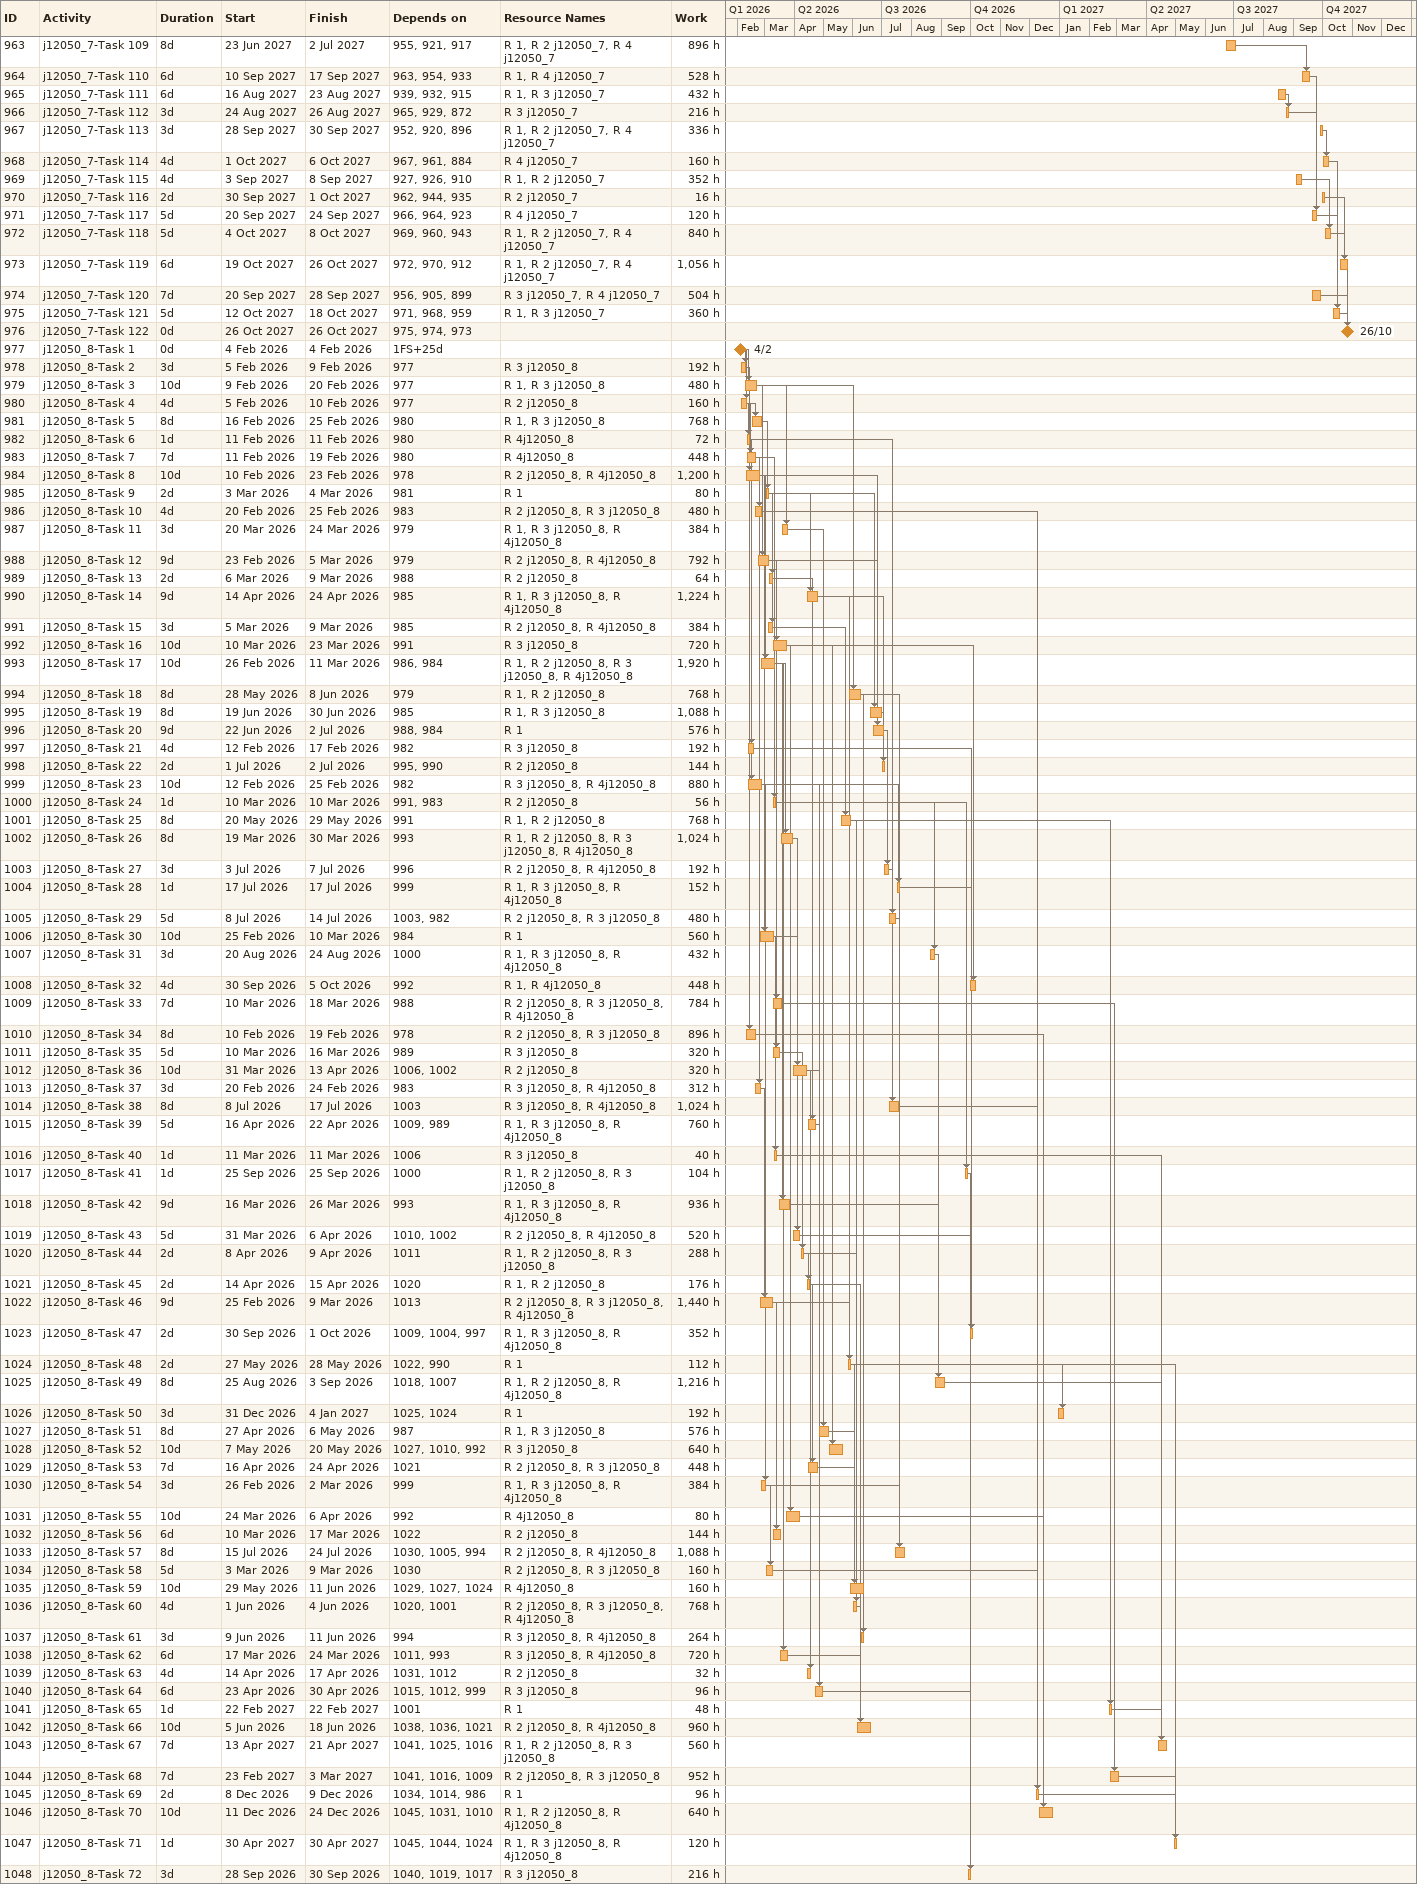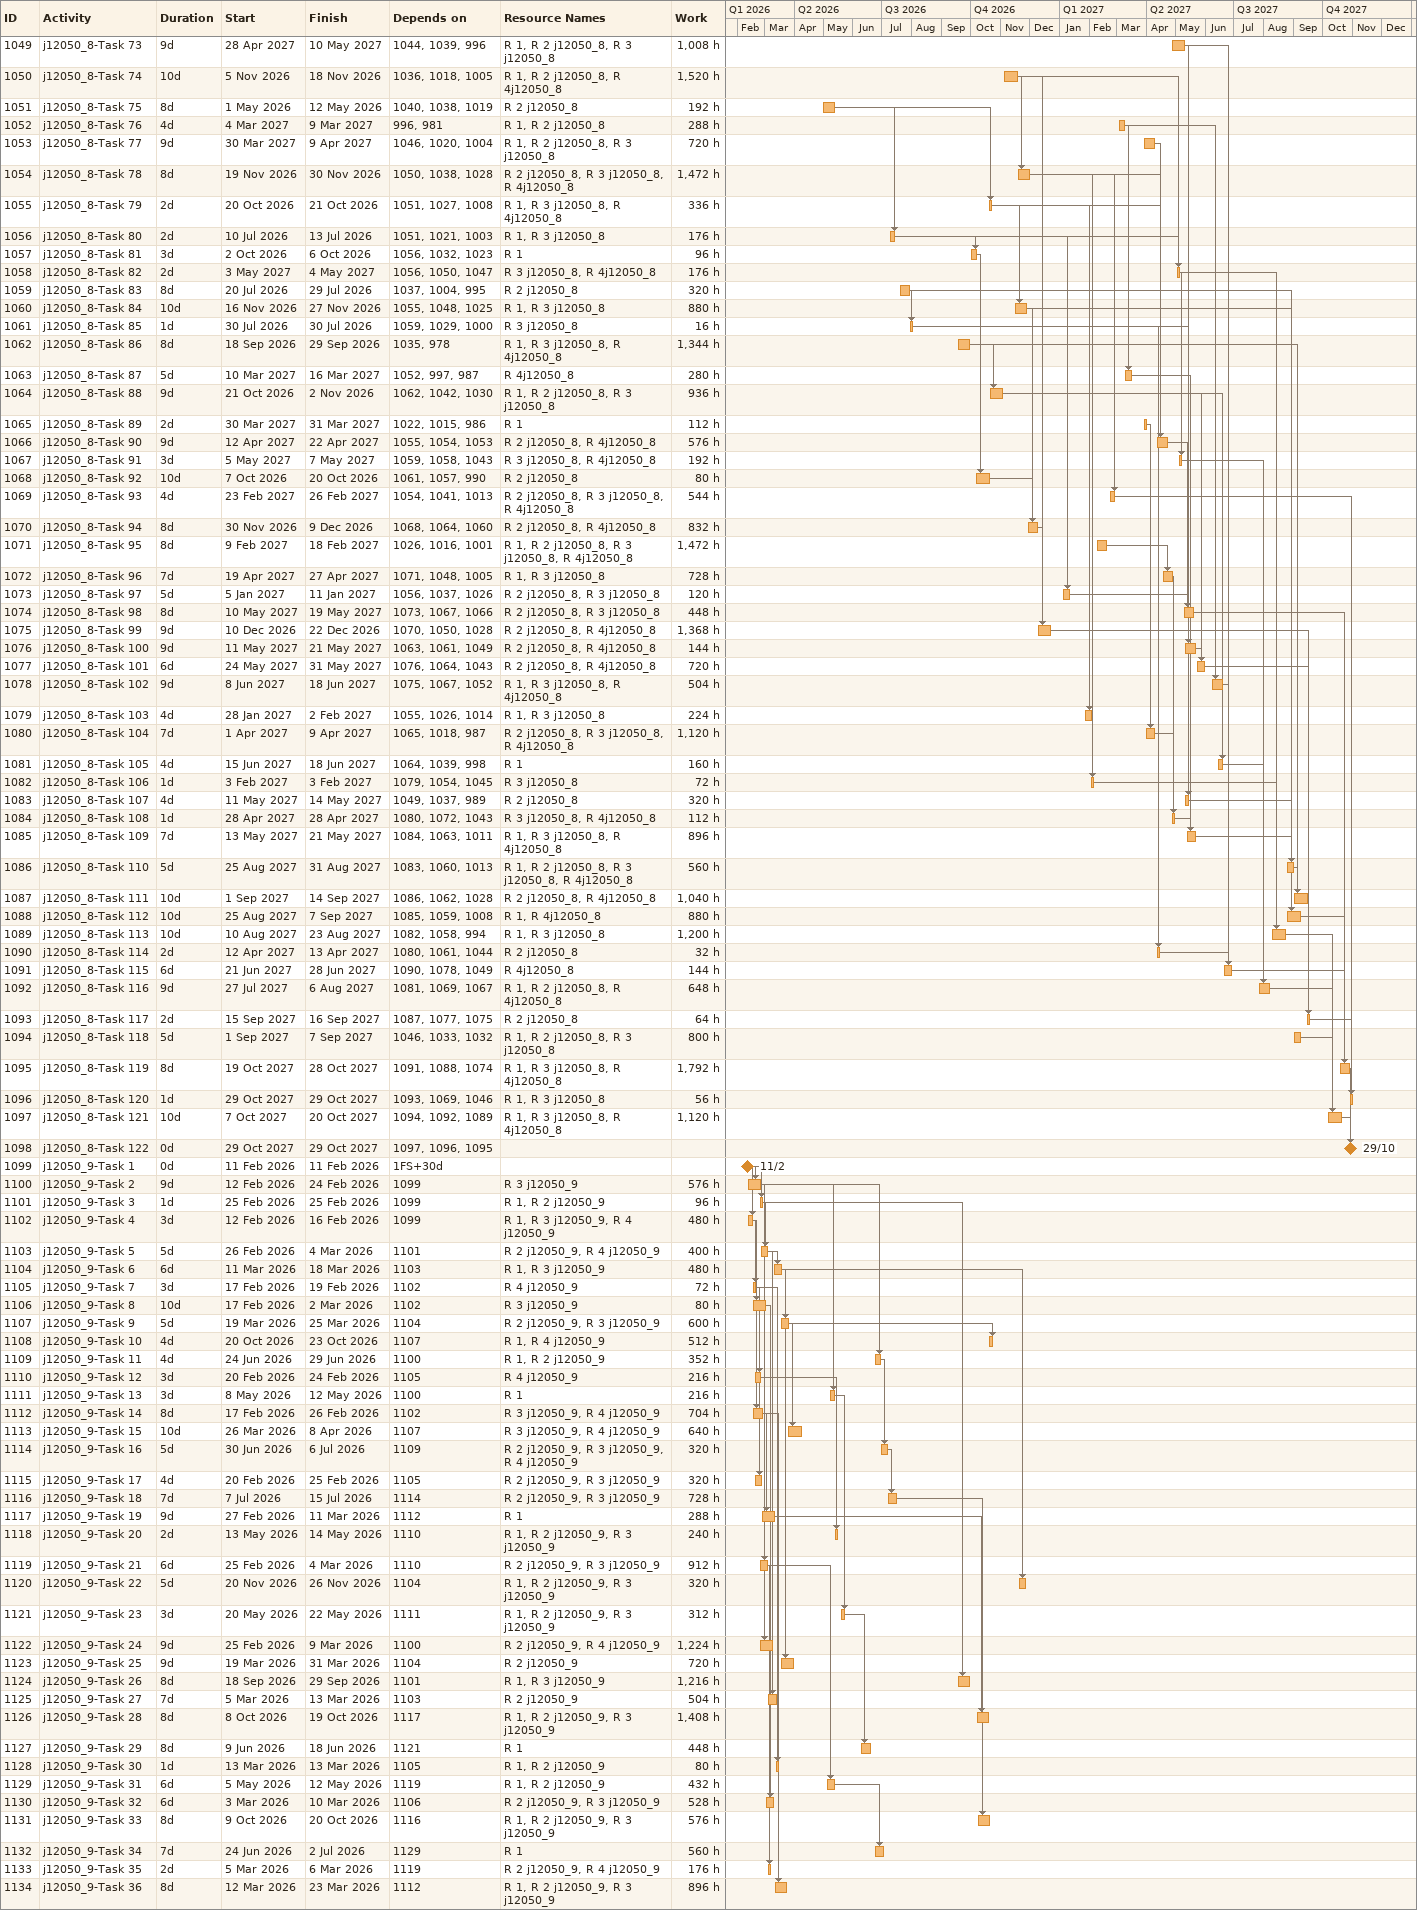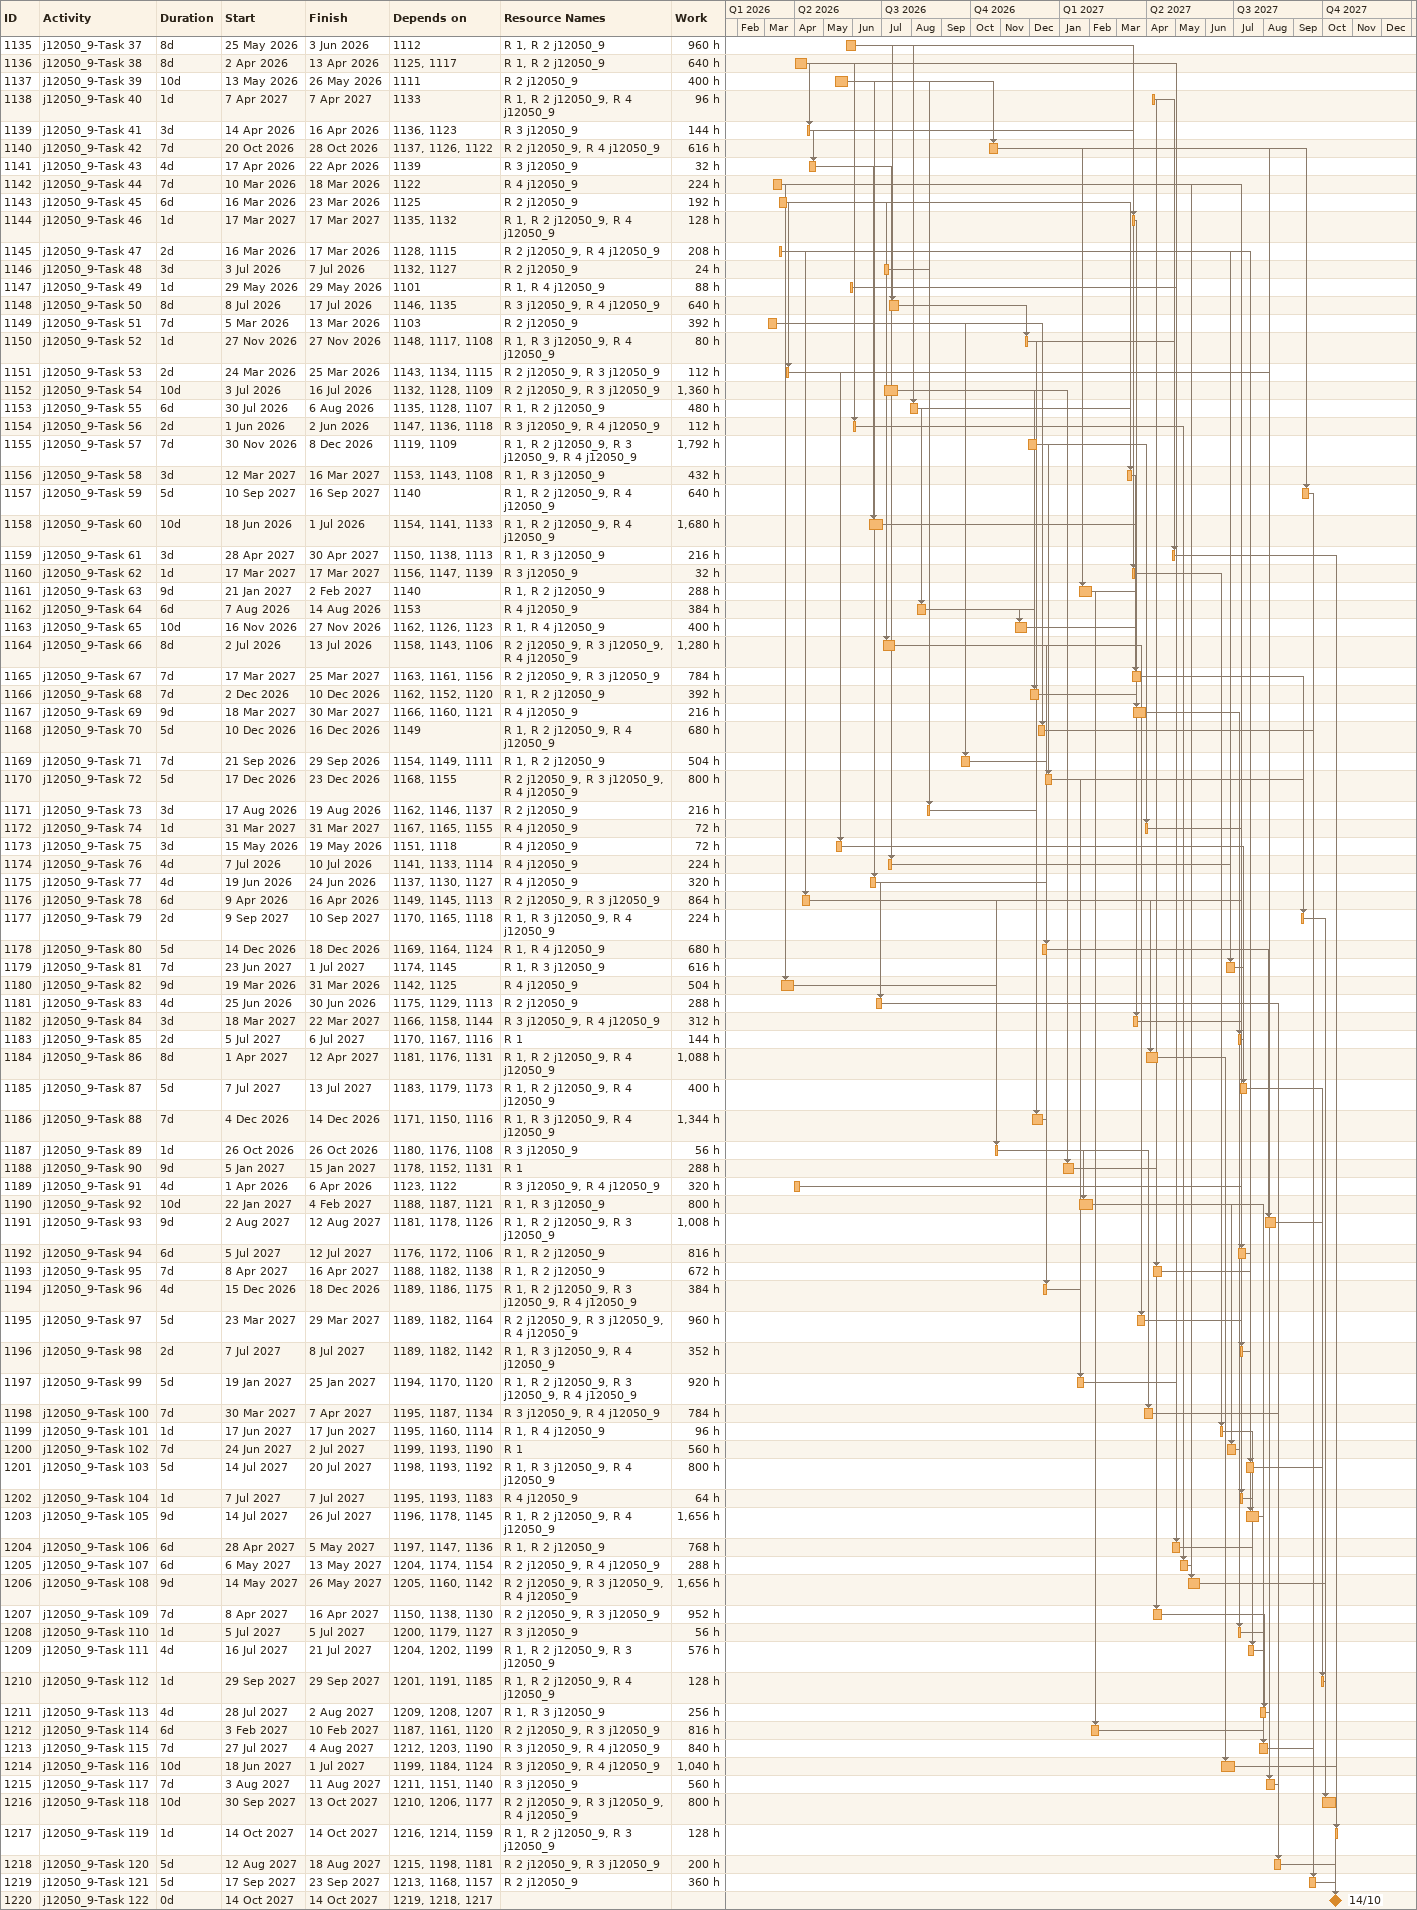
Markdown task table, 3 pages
| ID | Task | Duration | Start | Finish | Predecessors | Resources | Work (h) |
|---|---|---|---|---|---|---|---|
| 963 | j12050_7-Task 109 | 8d | 2027-06-23 | 2027-07-02 | 955, 921, 917 | R 1, R 2 j12050_7, R 4 j12050_7 | 896 |
| 964 | j12050_7-Task 110 | 6d | 2027-09-10 | 2027-09-17 | 963, 954, 933 | R 1, R 4 j12050_7 | 528 |
| 965 | j12050_7-Task 111 | 6d | 2027-08-16 | 2027-08-23 | 939, 932, 915 | R 1, R 3 j12050_7 | 432 |
| 966 | j12050_7-Task 112 | 3d | 2027-08-24 | 2027-08-26 | 965, 929, 872 | R 3 j12050_7 | 216 |
| 967 | j12050_7-Task 113 | 3d | 2027-09-28 | 2027-09-30 | 952, 920, 896 | R 1, R 2 j12050_7, R 4 j12050_7 | 336 |
| 968 | j12050_7-Task 114 | 4d | 2027-10-01 | 2027-10-06 | 967, 961, 884 | R 4 j12050_7 | 160 |
| 969 | j12050_7-Task 115 | 4d | 2027-09-03 | 2027-09-08 | 927, 926, 910 | R 1, R 2 j12050_7 | 352 |
| 970 | j12050_7-Task 116 | 2d | 2027-09-30 | 2027-10-01 | 962, 944, 935 | R 2 j12050_7 | 16 |
| 971 | j12050_7-Task 117 | 5d | 2027-09-20 | 2027-09-24 | 966, 964, 923 | R 4 j12050_7 | 120 |
| 972 | j12050_7-Task 118 | 5d | 2027-10-04 | 2027-10-08 | 969, 960, 943 | R 1, R 2 j12050_7, R 4 j12050_7 | 840 |
| 973 | j12050_7-Task 119 | 6d | 2027-10-19 | 2027-10-26 | 972, 970, 912 | R 1, R 2 j12050_7, R 4 j12050_7 | 1056 |
| 974 | j12050_7-Task 120 | 7d | 2027-09-20 | 2027-09-28 | 956, 905, 899 | R 3 j12050_7, R 4 j12050_7 | 504 |
| 975 | j12050_7-Task 121 | 5d | 2027-10-12 | 2027-10-18 | 971, 968, 959 | R 1, R 3 j12050_7 | 360 |
| 976 | j12050_7-Task 122 | 0d | 2027-10-26 | 2027-10-26 | 975, 974, 973 |  |  |
| 977 | j12050_8-Task 1 | 0d | 2026-02-04 | 2026-02-04 | 1FS+25d |  |  |
| 978 | j12050_8-Task 2 | 3d | 2026-02-05 | 2026-02-09 | 977 | R 3 j12050_8 | 192 |
| 979 | j12050_8-Task 3 | 10d | 2026-02-09 | 2026-02-20 | 977 | R 1, R 3 j12050_8 | 480 |
| 980 | j12050_8-Task 4 | 4d | 2026-02-05 | 2026-02-10 | 977 | R 2 j12050_8 | 160 |
| 981 | j12050_8-Task 5 | 8d | 2026-02-16 | 2026-02-25 | 980 | R 1, R 3 j12050_8 | 768 |
| 982 | j12050_8-Task 6 | 1d | 2026-02-11 | 2026-02-11 | 980 | R 4j12050_8 | 72 |
| 983 | j12050_8-Task 7 | 7d | 2026-02-11 | 2026-02-19 | 980 | R 4j12050_8 | 448 |
| 984 | j12050_8-Task 8 | 10d | 2026-02-10 | 2026-02-23 | 978 | R 2 j12050_8, R 4j12050_8 | 1200 |
| 985 | j12050_8-Task 9 | 2d | 2026-03-03 | 2026-03-04 | 981 | R 1 | 80 |
| 986 | j12050_8-Task 10 | 4d | 2026-02-20 | 2026-02-25 | 983 | R 2 j12050_8, R 3 j12050_8 | 480 |
| 987 | j12050_8-Task 11 | 3d | 2026-03-20 | 2026-03-24 | 979 | R 1, R 3 j12050_8, R 4j12050_8 | 384 |
| 988 | j12050_8-Task 12 | 9d | 2026-02-23 | 2026-03-05 | 979 | R 2 j12050_8, R 4j12050_8 | 792 |
| 989 | j12050_8-Task 13 | 2d | 2026-03-06 | 2026-03-09 | 988 | R 2 j12050_8 | 64 |
| 990 | j12050_8-Task 14 | 9d | 2026-04-14 | 2026-04-24 | 985 | R 1, R 3 j12050_8, R 4j12050_8 | 1224 |
| 991 | j12050_8-Task 15 | 3d | 2026-03-05 | 2026-03-09 | 985 | R 2 j12050_8, R 4j12050_8 | 384 |
| 992 | j12050_8-Task 16 | 10d | 2026-03-10 | 2026-03-23 | 991 | R 3 j12050_8 | 720 |
| 993 | j12050_8-Task 17 | 10d | 2026-02-26 | 2026-03-11 | 986, 984 | R 1, R 2 j12050_8, R 3 j12050_8, R 4j12050_8 | 1920 |
| 994 | j12050_8-Task 18 | 8d | 2026-05-28 | 2026-06-08 | 979 | R 1, R 2 j12050_8 | 768 |
| 995 | j12050_8-Task 19 | 8d | 2026-06-19 | 2026-06-30 | 985 | R 1, R 3 j12050_8 | 1088 |
| 996 | j12050_8-Task 20 | 9d | 2026-06-22 | 2026-07-02 | 988, 984 | R 1 | 576 |
| 997 | j12050_8-Task 21 | 4d | 2026-02-12 | 2026-02-17 | 982 | R 3 j12050_8 | 192 |
| 998 | j12050_8-Task 22 | 2d | 2026-07-01 | 2026-07-02 | 995, 990 | R 2 j12050_8 | 144 |
| 999 | j12050_8-Task 23 | 10d | 2026-02-12 | 2026-02-25 | 982 | R 3 j12050_8, R 4j12050_8 | 880 |
| 1000 | j12050_8-Task 24 | 1d | 2026-03-10 | 2026-03-10 | 991, 983 | R 2 j12050_8 | 56 |
| 1001 | j12050_8-Task 25 | 8d | 2026-05-20 | 2026-05-29 | 991 | R 1, R 2 j12050_8 | 768 |
| 1002 | j12050_8-Task 26 | 8d | 2026-03-19 | 2026-03-30 | 993 | R 1, R 2 j12050_8, R 3 j12050_8, R 4j12050_8 | 1024 |
| 1003 | j12050_8-Task 27 | 3d | 2026-07-03 | 2026-07-07 | 996 | R 2 j12050_8, R 4j12050_8 | 192 |
| 1004 | j12050_8-Task 28 | 1d | 2026-07-17 | 2026-07-17 | 999 | R 1, R 3 j12050_8, R 4j12050_8 | 152 |
| 1005 | j12050_8-Task 29 | 5d | 2026-07-08 | 2026-07-14 | 1003, 982 | R 2 j12050_8, R 3 j12050_8 | 480 |
| 1006 | j12050_8-Task 30 | 10d | 2026-02-25 | 2026-03-10 | 984 | R 1 | 560 |
| 1007 | j12050_8-Task 31 | 3d | 2026-08-20 | 2026-08-24 | 1000 | R 1, R 3 j12050_8, R 4j12050_8 | 432 |
| 1008 | j12050_8-Task 32 | 4d | 2026-09-30 | 2026-10-05 | 992 | R 1, R 4j12050_8 | 448 |
| 1009 | j12050_8-Task 33 | 7d | 2026-03-10 | 2026-03-18 | 988 | R 2 j12050_8, R 3 j12050_8, R 4j12050_8 | 784 |
| 1010 | j12050_8-Task 34 | 8d | 2026-02-10 | 2026-02-19 | 978 | R 2 j12050_8, R 3 j12050_8 | 896 |
| 1011 | j12050_8-Task 35 | 5d | 2026-03-10 | 2026-03-16 | 989 | R 3 j12050_8 | 320 |
| 1012 | j12050_8-Task 36 | 10d | 2026-03-31 | 2026-04-13 | 1006, 1002 | R 2 j12050_8 | 320 |
| 1013 | j12050_8-Task 37 | 3d | 2026-02-20 | 2026-02-24 | 983 | R 3 j12050_8, R 4j12050_8 | 312 |
| 1014 | j12050_8-Task 38 | 8d | 2026-07-08 | 2026-07-17 | 1003 | R 3 j12050_8, R 4j12050_8 | 1024 |
| 1015 | j12050_8-Task 39 | 5d | 2026-04-16 | 2026-04-22 | 1009, 989 | R 1, R 3 j12050_8, R 4j12050_8 | 760 |
| 1016 | j12050_8-Task 40 | 1d | 2026-03-11 | 2026-03-11 | 1006 | R 3 j12050_8 | 40 |
| 1017 | j12050_8-Task 41 | 1d | 2026-09-25 | 2026-09-25 | 1000 | R 1, R 2 j12050_8, R 3 j12050_8 | 104 |
| 1018 | j12050_8-Task 42 | 9d | 2026-03-16 | 2026-03-26 | 993 | R 1, R 3 j12050_8, R 4j12050_8 | 936 |
| 1019 | j12050_8-Task 43 | 5d | 2026-03-31 | 2026-04-06 | 1010, 1002 | R 2 j12050_8, R 4j12050_8 | 520 |
| 1020 | j12050_8-Task 44 | 2d | 2026-04-08 | 2026-04-09 | 1011 | R 1, R 2 j12050_8, R 3 j12050_8 | 288 |
| 1021 | j12050_8-Task 45 | 2d | 2026-04-14 | 2026-04-15 | 1020 | R 1, R 2 j12050_8 | 176 |
| 1022 | j12050_8-Task 46 | 9d | 2026-02-25 | 2026-03-09 | 1013 | R 2 j12050_8, R 3 j12050_8, R 4j12050_8 | 1440 |
| 1023 | j12050_8-Task 47 | 2d | 2026-09-30 | 2026-10-01 | 1009, 1004, 997 | R 1, R 3 j12050_8, R 4j12050_8 | 352 |
| 1024 | j12050_8-Task 48 | 2d | 2026-05-27 | 2026-05-28 | 1022, 990 | R 1 | 112 |
| 1025 | j12050_8-Task 49 | 8d | 2026-08-25 | 2026-09-03 | 1018, 1007 | R 1, R 2 j12050_8, R 4j12050_8 | 1216 |
| 1026 | j12050_8-Task 50 | 3d | 2026-12-31 | 2027-01-04 | 1025, 1024 | R 1 | 192 |
| 1027 | j12050_8-Task 51 | 8d | 2026-04-27 | 2026-05-06 | 987 | R 1, R 3 j12050_8 | 576 |
| 1028 | j12050_8-Task 52 | 10d | 2026-05-07 | 2026-05-20 | 1027, 1010, 992 | R 3 j12050_8 | 640 |
| 1029 | j12050_8-Task 53 | 7d | 2026-04-16 | 2026-04-24 | 1021 | R 2 j12050_8, R 3 j12050_8 | 448 |
| 1030 | j12050_8-Task 54 | 3d | 2026-02-26 | 2026-03-02 | 999 | R 1, R 3 j12050_8, R 4j12050_8 | 384 |
| 1031 | j12050_8-Task 55 | 10d | 2026-03-24 | 2026-04-06 | 992 | R 4j12050_8 | 80 |
| 1032 | j12050_8-Task 56 | 6d | 2026-03-10 | 2026-03-17 | 1022 | R 2 j12050_8 | 144 |
| 1033 | j12050_8-Task 57 | 8d | 2026-07-15 | 2026-07-24 | 1030, 1005, 994 | R 2 j12050_8, R 4j12050_8 | 1088 |
| 1034 | j12050_8-Task 58 | 5d | 2026-03-03 | 2026-03-09 | 1030 | R 2 j12050_8, R 3 j12050_8 | 160 |
| 1035 | j12050_8-Task 59 | 10d | 2026-05-29 | 2026-06-11 | 1029, 1027, 1024 | R 4j12050_8 | 160 |
| 1036 | j12050_8-Task 60 | 4d | 2026-06-01 | 2026-06-04 | 1020, 1001 | R 2 j12050_8, R 3 j12050_8, R 4j12050_8 | 768 |
| 1037 | j12050_8-Task 61 | 3d | 2026-06-09 | 2026-06-11 | 994 | R 3 j12050_8, R 4j12050_8 | 264 |
| 1038 | j12050_8-Task 62 | 6d | 2026-03-17 | 2026-03-24 | 1011, 993 | R 3 j12050_8, R 4j12050_8 | 720 |
| 1039 | j12050_8-Task 63 | 4d | 2026-04-14 | 2026-04-17 | 1031, 1012 | R 2 j12050_8 | 32 |
| 1040 | j12050_8-Task 64 | 6d | 2026-04-23 | 2026-04-30 | 1015, 1012, 999 | R 3 j12050_8 | 96 |
| 1041 | j12050_8-Task 65 | 1d | 2027-02-22 | 2027-02-22 | 1001 | R 1 | 48 |
| 1042 | j12050_8-Task 66 | 10d | 2026-06-05 | 2026-06-18 | 1038, 1036, 1021 | R 2 j12050_8, R 4j12050_8 | 960 |
| 1043 | j12050_8-Task 67 | 7d | 2027-04-13 | 2027-04-21 | 1041, 1025, 1016 | R 1, R 2 j12050_8, R 3 j12050_8 | 560 |
| 1044 | j12050_8-Task 68 | 7d | 2027-02-23 | 2027-03-03 | 1041, 1016, 1009 | R 2 j12050_8, R 3 j12050_8 | 952 |
| 1045 | j12050_8-Task 69 | 2d | 2026-12-08 | 2026-12-09 | 1034, 1014, 986 | R 1 | 96 |
| 1046 | j12050_8-Task 70 | 10d | 2026-12-11 | 2026-12-24 | 1045, 1031, 1010 | R 1, R 2 j12050_8, R 4j12050_8 | 640 |
| 1047 | j12050_8-Task 71 | 1d | 2027-04-30 | 2027-04-30 | 1045, 1044, 1024 | R 1, R 3 j12050_8, R 4j12050_8 | 120 |
| 1048 | j12050_8-Task 72 | 3d | 2026-09-28 | 2026-09-30 | 1040, 1019, 1017 | R 3 j12050_8 | 216 |
| 1049 | j12050_8-Task 73 | 9d | 2027-04-28 | 2027-05-10 | 1044, 1039, 996 | R 1, R 2 j12050_8, R 3 j12050_8 | 1008 |
| 1050 | j12050_8-Task 74 | 10d | 2026-11-05 | 2026-11-18 | 1036, 1018, 1005 | R 1, R 2 j12050_8, R 4j12050_8 | 1520 |
| 1051 | j12050_8-Task 75 | 8d | 2026-05-01 | 2026-05-12 | 1040, 1038, 1019 | R 2 j12050_8 | 192 |
| 1052 | j12050_8-Task 76 | 4d | 2027-03-04 | 2027-03-09 | 996, 981 | R 1, R 2 j12050_8 | 288 |
| 1053 | j12050_8-Task 77 | 9d | 2027-03-30 | 2027-04-09 | 1046, 1020, 1004 | R 1, R 2 j12050_8, R 3 j12050_8 | 720 |
| 1054 | j12050_8-Task 78 | 8d | 2026-11-19 | 2026-11-30 | 1050, 1038, 1028 | R 2 j12050_8, R 3 j12050_8, R 4j12050_8 | 1472 |
| 1055 | j12050_8-Task 79 | 2d | 2026-10-20 | 2026-10-21 | 1051, 1027, 1008 | R 1, R 3 j12050_8, R 4j12050_8 | 336 |
| 1056 | j12050_8-Task 80 | 2d | 2026-07-10 | 2026-07-13 | 1051, 1021, 1003 | R 1, R 3 j12050_8 | 176 |
| 1057 | j12050_8-Task 81 | 3d | 2026-10-02 | 2026-10-06 | 1056, 1032, 1023 | R 1 | 96 |
| 1058 | j12050_8-Task 82 | 2d | 2027-05-03 | 2027-05-04 | 1056, 1050, 1047 | R 3 j12050_8, R 4j12050_8 | 176 |
| 1059 | j12050_8-Task 83 | 8d | 2026-07-20 | 2026-07-29 | 1037, 1004, 995 | R 2 j12050_8 | 320 |
| 1060 | j12050_8-Task 84 | 10d | 2026-11-16 | 2026-11-27 | 1055, 1048, 1025 | R 1, R 3 j12050_8 | 880 |
| 1061 | j12050_8-Task 85 | 1d | 2026-07-30 | 2026-07-30 | 1059, 1029, 1000 | R 3 j12050_8 | 16 |
| 1062 | j12050_8-Task 86 | 8d | 2026-09-18 | 2026-09-29 | 1035, 978 | R 1, R 3 j12050_8, R 4j12050_8 | 1344 |
| 1063 | j12050_8-Task 87 | 5d | 2027-03-10 | 2027-03-16 | 1052, 997, 987 | R 4j12050_8 | 280 |
| 1064 | j12050_8-Task 88 | 9d | 2026-10-21 | 2026-11-02 | 1062, 1042, 1030 | R 1, R 2 j12050_8, R 3 j12050_8 | 936 |
| 1065 | j12050_8-Task 89 | 2d | 2027-03-30 | 2027-03-31 | 1022, 1015, 986 | R 1 | 112 |
| 1066 | j12050_8-Task 90 | 9d | 2027-04-12 | 2027-04-22 | 1055, 1054, 1053 | R 2 j12050_8, R 4j12050_8 | 576 |
| 1067 | j12050_8-Task 91 | 3d | 2027-05-05 | 2027-05-07 | 1059, 1058, 1043 | R 3 j12050_8, R 4j12050_8 | 192 |
| 1068 | j12050_8-Task 92 | 10d | 2026-10-07 | 2026-10-20 | 1061, 1057, 990 | R 2 j12050_8 | 80 |
| 1069 | j12050_8-Task 93 | 4d | 2027-02-23 | 2027-02-26 | 1054, 1041, 1013 | R 2 j12050_8, R 3 j12050_8, R 4j12050_8 | 544 |
| 1070 | j12050_8-Task 94 | 8d | 2026-11-30 | 2026-12-09 | 1068, 1064, 1060 | R 2 j12050_8, R 4j12050_8 | 832 |
| 1071 | j12050_8-Task 95 | 8d | 2027-02-09 | 2027-02-18 | 1026, 1016, 1001 | R 1, R 2 j12050_8, R 3 j12050_8, R 4j12050_8 | 1472 |
| 1072 | j12050_8-Task 96 | 7d | 2027-04-19 | 2027-04-27 | 1071, 1048, 1005 | R 1, R 3 j12050_8 | 728 |
| 1073 | j12050_8-Task 97 | 5d | 2027-01-05 | 2027-01-11 | 1056, 1037, 1026 | R 2 j12050_8, R 3 j12050_8 | 120 |
| 1074 | j12050_8-Task 98 | 8d | 2027-05-10 | 2027-05-19 | 1073, 1067, 1066 | R 2 j12050_8, R 3 j12050_8 | 448 |
| 1075 | j12050_8-Task 99 | 9d | 2026-12-10 | 2026-12-22 | 1070, 1050, 1028 | R 2 j12050_8, R 4j12050_8 | 1368 |
| 1076 | j12050_8-Task 100 | 9d | 2027-05-11 | 2027-05-21 | 1063, 1061, 1049 | R 2 j12050_8, R 4j12050_8 | 144 |
| 1077 | j12050_8-Task 101 | 6d | 2027-05-24 | 2027-05-31 | 1076, 1064, 1043 | R 2 j12050_8, R 4j12050_8 | 720 |
| 1078 | j12050_8-Task 102 | 9d | 2027-06-08 | 2027-06-18 | 1075, 1067, 1052 | R 1, R 3 j12050_8, R 4j12050_8 | 504 |
| 1079 | j12050_8-Task 103 | 4d | 2027-01-28 | 2027-02-02 | 1055, 1026, 1014 | R 1, R 3 j12050_8 | 224 |
| 1080 | j12050_8-Task 104 | 7d | 2027-04-01 | 2027-04-09 | 1065, 1018, 987 | R 2 j12050_8, R 3 j12050_8, R 4j12050_8 | 1120 |
| 1081 | j12050_8-Task 105 | 4d | 2027-06-15 | 2027-06-18 | 1064, 1039, 998 | R 1 | 160 |
| 1082 | j12050_8-Task 106 | 1d | 2027-02-03 | 2027-02-03 | 1079, 1054, 1045 | R 3 j12050_8 | 72 |
| 1083 | j12050_8-Task 107 | 4d | 2027-05-11 | 2027-05-14 | 1049, 1037, 989 | R 2 j12050_8 | 320 |
| 1084 | j12050_8-Task 108 | 1d | 2027-04-28 | 2027-04-28 | 1080, 1072, 1043 | R 3 j12050_8, R 4j12050_8 | 112 |
| 1085 | j12050_8-Task 109 | 7d | 2027-05-13 | 2027-05-21 | 1084, 1063, 1011 | R 1, R 3 j12050_8, R 4j12050_8 | 896 |
| 1086 | j12050_8-Task 110 | 5d | 2027-08-25 | 2027-08-31 | 1083, 1060, 1013 | R 1, R 2 j12050_8, R 3 j12050_8, R 4j12050_8 | 560 |
| 1087 | j12050_8-Task 111 | 10d | 2027-09-01 | 2027-09-14 | 1086, 1062, 1028 | R 2 j12050_8, R 4j12050_8 | 1040 |
| 1088 | j12050_8-Task 112 | 10d | 2027-08-25 | 2027-09-07 | 1085, 1059, 1008 | R 1, R 4j12050_8 | 880 |
| 1089 | j12050_8-Task 113 | 10d | 2027-08-10 | 2027-08-23 | 1082, 1058, 994 | R 1, R 3 j12050_8 | 1200 |
| 1090 | j12050_8-Task 114 | 2d | 2027-04-12 | 2027-04-13 | 1080, 1061, 1044 | R 2 j12050_8 | 32 |
| 1091 | j12050_8-Task 115 | 6d | 2027-06-21 | 2027-06-28 | 1090, 1078, 1049 | R 4j12050_8 | 144 |
| 1092 | j12050_8-Task 116 | 9d | 2027-07-27 | 2027-08-06 | 1081, 1069, 1067 | R 1, R 2 j12050_8, R 4j12050_8 | 648 |
| 1093 | j12050_8-Task 117 | 2d | 2027-09-15 | 2027-09-16 | 1087, 1077, 1075 | R 2 j12050_8 | 64 |
| 1094 | j12050_8-Task 118 | 5d | 2027-09-01 | 2027-09-07 | 1046, 1033, 1032 | R 1, R 2 j12050_8, R 3 j12050_8 | 800 |
| 1095 | j12050_8-Task 119 | 8d | 2027-10-19 | 2027-10-28 | 1091, 1088, 1074 | R 1, R 3 j12050_8, R 4j12050_8 | 1792 |
| 1096 | j12050_8-Task 120 | 1d | 2027-10-29 | 2027-10-29 | 1093, 1069, 1046 | R 1, R 3 j12050_8 | 56 |
| 1097 | j12050_8-Task 121 | 10d | 2027-10-07 | 2027-10-20 | 1094, 1092, 1089 | R 1, R 3 j12050_8, R 4j12050_8 | 1120 |
| 1098 | j12050_8-Task 122 | 0d | 2027-10-29 | 2027-10-29 | 1097, 1096, 1095 |  |  |
| 1099 | j12050_9-Task 1 | 0d | 2026-02-11 | 2026-02-11 | 1FS+30d |  |  |
| 1100 | j12050_9-Task 2 | 9d | 2026-02-12 | 2026-02-24 | 1099 | R 3 j12050_9 | 576 |
| 1101 | j12050_9-Task 3 | 1d | 2026-02-25 | 2026-02-25 | 1099 | R 1, R 2 j12050_9 | 96 |
| 1102 | j12050_9-Task 4 | 3d | 2026-02-12 | 2026-02-16 | 1099 | R 1, R 3 j12050_9, R 4 j12050_9 | 480 |
| 1103 | j12050_9-Task 5 | 5d | 2026-02-26 | 2026-03-04 | 1101 | R 2 j12050_9, R 4 j12050_9 | 400 |
| 1104 | j12050_9-Task 6 | 6d | 2026-03-11 | 2026-03-18 | 1103 | R 1, R 3 j12050_9 | 480 |
| 1105 | j12050_9-Task 7 | 3d | 2026-02-17 | 2026-02-19 | 1102 | R 4 j12050_9 | 72 |
| 1106 | j12050_9-Task 8 | 10d | 2026-02-17 | 2026-03-02 | 1102 | R 3 j12050_9 | 80 |
| 1107 | j12050_9-Task 9 | 5d | 2026-03-19 | 2026-03-25 | 1104 | R 2 j12050_9, R 3 j12050_9 | 600 |
| 1108 | j12050_9-Task 10 | 4d | 2026-10-20 | 2026-10-23 | 1107 | R 1, R 4 j12050_9 | 512 |
| 1109 | j12050_9-Task 11 | 4d | 2026-06-24 | 2026-06-29 | 1100 | R 1, R 2 j12050_9 | 352 |
| 1110 | j12050_9-Task 12 | 3d | 2026-02-20 | 2026-02-24 | 1105 | R 4 j12050_9 | 216 |
| 1111 | j12050_9-Task 13 | 3d | 2026-05-08 | 2026-05-12 | 1100 | R 1 | 216 |
| 1112 | j12050_9-Task 14 | 8d | 2026-02-17 | 2026-02-26 | 1102 | R 3 j12050_9, R 4 j12050_9 | 704 |
| 1113 | j12050_9-Task 15 | 10d | 2026-03-26 | 2026-04-08 | 1107 | R 3 j12050_9, R 4 j12050_9 | 640 |
| 1114 | j12050_9-Task 16 | 5d | 2026-06-30 | 2026-07-06 | 1109 | R 2 j12050_9, R 3 j12050_9, R 4 j12050_9 | 320 |
| 1115 | j12050_9-Task 17 | 4d | 2026-02-20 | 2026-02-25 | 1105 | R 2 j12050_9, R 3 j12050_9 | 320 |
| 1116 | j12050_9-Task 18 | 7d | 2026-07-07 | 2026-07-15 | 1114 | R 2 j12050_9, R 3 j12050_9 | 728 |
| 1117 | j12050_9-Task 19 | 9d | 2026-02-27 | 2026-03-11 | 1112 | R 1 | 288 |
| 1118 | j12050_9-Task 20 | 2d | 2026-05-13 | 2026-05-14 | 1110 | R 1, R 2 j12050_9, R 3 j12050_9 | 240 |
| 1119 | j12050_9-Task 21 | 6d | 2026-02-25 | 2026-03-04 | 1110 | R 2 j12050_9, R 3 j12050_9 | 912 |
| 1120 | j12050_9-Task 22 | 5d | 2026-11-20 | 2026-11-26 | 1104 | R 1, R 2 j12050_9, R 3 j12050_9 | 320 |
| 1121 | j12050_9-Task 23 | 3d | 2026-05-20 | 2026-05-22 | 1111 | R 1, R 2 j12050_9, R 3 j12050_9 | 312 |
| 1122 | j12050_9-Task 24 | 9d | 2026-02-25 | 2026-03-09 | 1100 | R 2 j12050_9, R 4 j12050_9 | 1224 |
| 1123 | j12050_9-Task 25 | 9d | 2026-03-19 | 2026-03-31 | 1104 | R 2 j12050_9 | 720 |
| 1124 | j12050_9-Task 26 | 8d | 2026-09-18 | 2026-09-29 | 1101 | R 1, R 3 j12050_9 | 1216 |
| 1125 | j12050_9-Task 27 | 7d | 2026-03-05 | 2026-03-13 | 1103 | R 2 j12050_9 | 504 |
| 1126 | j12050_9-Task 28 | 8d | 2026-10-08 | 2026-10-19 | 1117 | R 1, R 2 j12050_9, R 3 j12050_9 | 1408 |
| 1127 | j12050_9-Task 29 | 8d | 2026-06-09 | 2026-06-18 | 1121 | R 1 | 448 |
| 1128 | j12050_9-Task 30 | 1d | 2026-03-13 | 2026-03-13 | 1105 | R 1, R 2 j12050_9 | 80 |
| 1129 | j12050_9-Task 31 | 6d | 2026-05-05 | 2026-05-12 | 1119 | R 1, R 2 j12050_9 | 432 |
| 1130 | j12050_9-Task 32 | 6d | 2026-03-03 | 2026-03-10 | 1106 | R 2 j12050_9, R 3 j12050_9 | 528 |
| 1131 | j12050_9-Task 33 | 8d | 2026-10-09 | 2026-10-20 | 1116 | R 1, R 2 j12050_9, R 3 j12050_9 | 576 |
| 1132 | j12050_9-Task 34 | 7d | 2026-06-24 | 2026-07-02 | 1129 | R 1 | 560 |
| 1133 | j12050_9-Task 35 | 2d | 2026-03-05 | 2026-03-06 | 1119 | R 2 j12050_9, R 4 j12050_9 | 176 |
| 1134 | j12050_9-Task 36 | 8d | 2026-03-12 | 2026-03-23 | 1112 | R 1, R 2 j12050_9, R 3 j12050_9 | 896 |
| 1135 | j12050_9-Task 37 | 8d | 2026-05-25 | 2026-06-03 | 1112 | R 1, R 2 j12050_9 | 960 |
| 1136 | j12050_9-Task 38 | 8d | 2026-04-02 | 2026-04-13 | 1125, 1117 | R 1, R 2 j12050_9 | 640 |
| 1137 | j12050_9-Task 39 | 10d | 2026-05-13 | 2026-05-26 | 1111 | R 2 j12050_9 | 400 |
| 1138 | j12050_9-Task 40 | 1d | 2027-04-07 | 2027-04-07 | 1133 | R 1, R 2 j12050_9, R 4 j12050_9 | 96 |
| 1139 | j12050_9-Task 41 | 3d | 2026-04-14 | 2026-04-16 | 1136, 1123 | R 3 j12050_9 | 144 |
| 1140 | j12050_9-Task 42 | 7d | 2026-10-20 | 2026-10-28 | 1137, 1126, 1122 | R 2 j12050_9, R 4 j12050_9 | 616 |
| 1141 | j12050_9-Task 43 | 4d | 2026-04-17 | 2026-04-22 | 1139 | R 3 j12050_9 | 32 |
| 1142 | j12050_9-Task 44 | 7d | 2026-03-10 | 2026-03-18 | 1122 | R 4 j12050_9 | 224 |
| 1143 | j12050_9-Task 45 | 6d | 2026-03-16 | 2026-03-23 | 1125 | R 2 j12050_9 | 192 |
| 1144 | j12050_9-Task 46 | 1d | 2027-03-17 | 2027-03-17 | 1135, 1132 | R 1, R 2 j12050_9, R 4 j12050_9 | 128 |
| 1145 | j12050_9-Task 47 | 2d | 2026-03-16 | 2026-03-17 | 1128, 1115 | R 2 j12050_9, R 4 j12050_9 | 208 |
| 1146 | j12050_9-Task 48 | 3d | 2026-07-03 | 2026-07-07 | 1132, 1127 | R 2 j12050_9 | 24 |
| 1147 | j12050_9-Task 49 | 1d | 2026-05-29 | 2026-05-29 | 1101 | R 1, R 4 j12050_9 | 88 |
| 1148 | j12050_9-Task 50 | 8d | 2026-07-08 | 2026-07-17 | 1146, 1135 | R 3 j12050_9, R 4 j12050_9 | 640 |
| 1149 | j12050_9-Task 51 | 7d | 2026-03-05 | 2026-03-13 | 1103 | R 2 j12050_9 | 392 |
| 1150 | j12050_9-Task 52 | 1d | 2026-11-27 | 2026-11-27 | 1148, 1117, 1108 | R 1, R 3 j12050_9, R 4 j12050_9 | 80 |
| 1151 | j12050_9-Task 53 | 2d | 2026-03-24 | 2026-03-25 | 1143, 1134, 1115 | R 2 j12050_9, R 3 j12050_9 | 112 |
| 1152 | j12050_9-Task 54 | 10d | 2026-07-03 | 2026-07-16 | 1132, 1128, 1109 | R 2 j12050_9, R 3 j12050_9 | 1360 |
| 1153 | j12050_9-Task 55 | 6d | 2026-07-30 | 2026-08-06 | 1135, 1128, 1107 | R 1, R 2 j12050_9 | 480 |
| 1154 | j12050_9-Task 56 | 2d | 2026-06-01 | 2026-06-02 | 1147, 1136, 1118 | R 3 j12050_9, R 4 j12050_9 | 112 |
| 1155 | j12050_9-Task 57 | 7d | 2026-11-30 | 2026-12-08 | 1119, 1109 | R 1, R 2 j12050_9, R 3 j12050_9, R 4 j12050_9 | 1792 |
| 1156 | j12050_9-Task 58 | 3d | 2027-03-12 | 2027-03-16 | 1153, 1143, 1108 | R 1, R 3 j12050_9 | 432 |
| 1157 | j12050_9-Task 59 | 5d | 2027-09-10 | 2027-09-16 | 1140 | R 1, R 2 j12050_9, R 4 j12050_9 | 640 |
| 1158 | j12050_9-Task 60 | 10d | 2026-06-18 | 2026-07-01 | 1154, 1141, 1133 | R 1, R 2 j12050_9, R 4 j12050_9 | 1680 |
| 1159 | j12050_9-Task 61 | 3d | 2027-04-28 | 2027-04-30 | 1150, 1138, 1113 | R 1, R 3 j12050_9 | 216 |
| 1160 | j12050_9-Task 62 | 1d | 2027-03-17 | 2027-03-17 | 1156, 1147, 1139 | R 3 j12050_9 | 32 |
| 1161 | j12050_9-Task 63 | 9d | 2027-01-21 | 2027-02-02 | 1140 | R 1, R 2 j12050_9 | 288 |
| 1162 | j12050_9-Task 64 | 6d | 2026-08-07 | 2026-08-14 | 1153 | R 4 j12050_9 | 384 |
| 1163 | j12050_9-Task 65 | 10d | 2026-11-16 | 2026-11-27 | 1162, 1126, 1123 | R 1, R 4 j12050_9 | 400 |
| 1164 | j12050_9-Task 66 | 8d | 2026-07-02 | 2026-07-13 | 1158, 1143, 1106 | R 2 j12050_9, R 3 j12050_9, R 4 j12050_9 | 1280 |
| 1165 | j12050_9-Task 67 | 7d | 2027-03-17 | 2027-03-25 | 1163, 1161, 1156 | R 2 j12050_9, R 3 j12050_9 | 784 |
| 1166 | j12050_9-Task 68 | 7d | 2026-12-02 | 2026-12-10 | 1162, 1152, 1120 | R 1, R 2 j12050_9 | 392 |
| 1167 | j12050_9-Task 69 | 9d | 2027-03-18 | 2027-03-30 | 1166, 1160, 1121 | R 4 j12050_9 | 216 |
| 1168 | j12050_9-Task 70 | 5d | 2026-12-10 | 2026-12-16 | 1149 | R 1, R 2 j12050_9, R 4 j12050_9 | 680 |
| 1169 | j12050_9-Task 71 | 7d | 2026-09-21 | 2026-09-29 | 1154, 1149, 1111 | R 1, R 2 j12050_9 | 504 |
| 1170 | j12050_9-Task 72 | 5d | 2026-12-17 | 2026-12-23 | 1168, 1155 | R 2 j12050_9, R 3 j12050_9, R 4 j12050_9 | 800 |
| 1171 | j12050_9-Task 73 | 3d | 2026-08-17 | 2026-08-19 | 1162, 1146, 1137 | R 2 j12050_9 | 216 |
| 1172 | j12050_9-Task 74 | 1d | 2027-03-31 | 2027-03-31 | 1167, 1165, 1155 | R 4 j12050_9 | 72 |
| 1173 | j12050_9-Task 75 | 3d | 2026-05-15 | 2026-05-19 | 1151, 1118 | R 4 j12050_9 | 72 |
| 1174 | j12050_9-Task 76 | 4d | 2026-07-07 | 2026-07-10 | 1141, 1133, 1114 | R 4 j12050_9 | 224 |
| 1175 | j12050_9-Task 77 | 4d | 2026-06-19 | 2026-06-24 | 1137, 1130, 1127 | R 4 j12050_9 | 320 |
| 1176 | j12050_9-Task 78 | 6d | 2026-04-09 | 2026-04-16 | 1149, 1145, 1113 | R 2 j12050_9, R 3 j12050_9 | 864 |
| 1177 | j12050_9-Task 79 | 2d | 2027-09-09 | 2027-09-10 | 1170, 1165, 1118 | R 1, R 3 j12050_9, R 4 j12050_9 | 224 |
| 1178 | j12050_9-Task 80 | 5d | 2026-12-14 | 2026-12-18 | 1169, 1164, 1124 | R 1, R 4 j12050_9 | 680 |
| 1179 | j12050_9-Task 81 | 7d | 2027-06-23 | 2027-07-01 | 1174, 1145 | R 1, R 3 j12050_9 | 616 |
| 1180 | j12050_9-Task 82 | 9d | 2026-03-19 | 2026-03-31 | 1142, 1125 | R 4 j12050_9 | 504 |
| 1181 | j12050_9-Task 83 | 4d | 2026-06-25 | 2026-06-30 | 1175, 1129, 1113 | R 2 j12050_9 | 288 |
| 1182 | j12050_9-Task 84 | 3d | 2027-03-18 | 2027-03-22 | 1166, 1158, 1144 | R 3 j12050_9, R 4 j12050_9 | 312 |
| 1183 | j12050_9-Task 85 | 2d | 2027-07-05 | 2027-07-06 | 1170, 1167, 1116 | R 1 | 144 |
| 1184 | j12050_9-Task 86 | 8d | 2027-04-01 | 2027-04-12 | 1181, 1176, 1131 | R 1, R 2 j12050_9, R 4 j12050_9 | 1088 |
| 1185 | j12050_9-Task 87 | 5d | 2027-07-07 | 2027-07-13 | 1183, 1179, 1173 | R 1, R 2 j12050_9, R 4 j12050_9 | 400 |
| 1186 | j12050_9-Task 88 | 7d | 2026-12-04 | 2026-12-14 | 1171, 1150, 1116 | R 1, R 3 j12050_9, R 4 j12050_9 | 1344 |
| 1187 | j12050_9-Task 89 | 1d | 2026-10-26 | 2026-10-26 | 1180, 1176, 1108 | R 3 j12050_9 | 56 |
| 1188 | j12050_9-Task 90 | 9d | 2027-01-05 | 2027-01-15 | 1178, 1152, 1131 | R 1 | 288 |
| 1189 | j12050_9-Task 91 | 4d | 2026-04-01 | 2026-04-06 | 1123, 1122 | R 3 j12050_9, R 4 j12050_9 | 320 |
| 1190 | j12050_9-Task 92 | 10d | 2027-01-22 | 2027-02-04 | 1188, 1187, 1121 | R 1, R 3 j12050_9 | 800 |
| 1191 | j12050_9-Task 93 | 9d | 2027-08-02 | 2027-08-12 | 1181, 1178, 1126 | R 1, R 2 j12050_9, R 3 j12050_9 | 1008 |
| 1192 | j12050_9-Task 94 | 6d | 2027-07-05 | 2027-07-12 | 1176, 1172, 1106 | R 1, R 2 j12050_9 | 816 |
| 1193 | j12050_9-Task 95 | 7d | 2027-04-08 | 2027-04-16 | 1188, 1182, 1138 | R 1, R 2 j12050_9 | 672 |
| 1194 | j12050_9-Task 96 | 4d | 2026-12-15 | 2026-12-18 | 1189, 1186, 1175 | R 1, R 2 j12050_9, R 3 j12050_9, R 4 j12050_9 | 384 |
| 1195 | j12050_9-Task 97 | 5d | 2027-03-23 | 2027-03-29 | 1189, 1182, 1164 | R 2 j12050_9, R 3 j12050_9, R 4 j12050_9 | 960 |
| 1196 | j12050_9-Task 98 | 2d | 2027-07-07 | 2027-07-08 | 1189, 1182, 1142 | R 1, R 3 j12050_9, R 4 j12050_9 | 352 |
| 1197 | j12050_9-Task 99 | 5d | 2027-01-19 | 2027-01-25 | 1194, 1170, 1120 | R 1, R 2 j12050_9, R 3 j12050_9, R 4 j12050_9 | 920 |
| 1198 | j12050_9-Task 100 | 7d | 2027-03-30 | 2027-04-07 | 1195, 1187, 1134 | R 3 j12050_9, R 4 j12050_9 | 784 |
| 1199 | j12050_9-Task 101 | 1d | 2027-06-17 | 2027-06-17 | 1195, 1160, 1114 | R 1, R 4 j12050_9 | 96 |
| 1200 | j12050_9-Task 102 | 7d | 2027-06-24 | 2027-07-02 | 1199, 1193, 1190 | R 1 | 560 |
| 1201 | j12050_9-Task 103 | 5d | 2027-07-14 | 2027-07-20 | 1198, 1193, 1192 | R 1, R 3 j12050_9, R 4 j12050_9 | 800 |
| 1202 | j12050_9-Task 104 | 1d | 2027-07-07 | 2027-07-07 | 1195, 1193, 1183 | R 4 j12050_9 | 64 |
| 1203 | j12050_9-Task 105 | 9d | 2027-07-14 | 2027-07-26 | 1196, 1178, 1145 | R 1, R 2 j12050_9, R 4 j12050_9 | 1656 |
| 1204 | j12050_9-Task 106 | 6d | 2027-04-28 | 2027-05-05 | 1197, 1147, 1136 | R 1, R 2 j12050_9 | 768 |
| 1205 | j12050_9-Task 107 | 6d | 2027-05-06 | 2027-05-13 | 1204, 1174, 1154 | R 2 j12050_9, R 4 j12050_9 | 288 |
| 1206 | j12050_9-Task 108 | 9d | 2027-05-14 | 2027-05-26 | 1205, 1160, 1142 | R 2 j12050_9, R 3 j12050_9, R 4 j12050_9 | 1656 |
| 1207 | j12050_9-Task 109 | 7d | 2027-04-08 | 2027-04-16 | 1150, 1138, 1130 | R 2 j12050_9, R 3 j12050_9 | 952 |
| 1208 | j12050_9-Task 110 | 1d | 2027-07-05 | 2027-07-05 | 1200, 1179, 1127 | R 3 j12050_9 | 56 |
| 1209 | j12050_9-Task 111 | 4d | 2027-07-16 | 2027-07-21 | 1204, 1202, 1199 | R 1, R 2 j12050_9, R 3 j12050_9 | 576 |
| 1210 | j12050_9-Task 112 | 1d | 2027-09-29 | 2027-09-29 | 1201, 1191, 1185 | R 1, R 2 j12050_9, R 4 j12050_9 | 128 |
| 1211 | j12050_9-Task 113 | 4d | 2027-07-28 | 2027-08-02 | 1209, 1208, 1207 | R 1, R 3 j12050_9 | 256 |
| 1212 | j12050_9-Task 114 | 6d | 2027-02-03 | 2027-02-10 | 1187, 1161, 1120 | R 2 j12050_9, R 3 j12050_9 | 816 |
| 1213 | j12050_9-Task 115 | 7d | 2027-07-27 | 2027-08-04 | 1212, 1203, 1190 | R 3 j12050_9, R 4 j12050_9 | 840 |
| 1214 | j12050_9-Task 116 | 10d | 2027-06-18 | 2027-07-01 | 1199, 1184, 1124 | R 3 j12050_9, R 4 j12050_9 | 1040 |
| 1215 | j12050_9-Task 117 | 7d | 2027-08-03 | 2027-08-11 | 1211, 1151, 1140 | R 3 j12050_9 | 560 |
| 1216 | j12050_9-Task 118 | 10d | 2027-09-30 | 2027-10-13 | 1210, 1206, 1177 | R 2 j12050_9, R 3 j12050_9, R 4 j12050_9 | 800 |
| 1217 | j12050_9-Task 119 | 1d | 2027-10-14 | 2027-10-14 | 1216, 1214, 1159 | R 1, R 2 j12050_9, R 3 j12050_9 | 128 |
| 1218 | j12050_9-Task 120 | 5d | 2027-08-12 | 2027-08-18 | 1215, 1198, 1181 | R 2 j12050_9, R 3 j12050_9 | 200 |
| 1219 | j12050_9-Task 121 | 5d | 2027-09-17 | 2027-09-23 | 1213, 1168, 1157 | R 2 j12050_9 | 360 |
| 1220 | j12050_9-Task 122 | 0d | 2027-10-14 | 2027-10-14 | 1219, 1218, 1217 |  |  |
